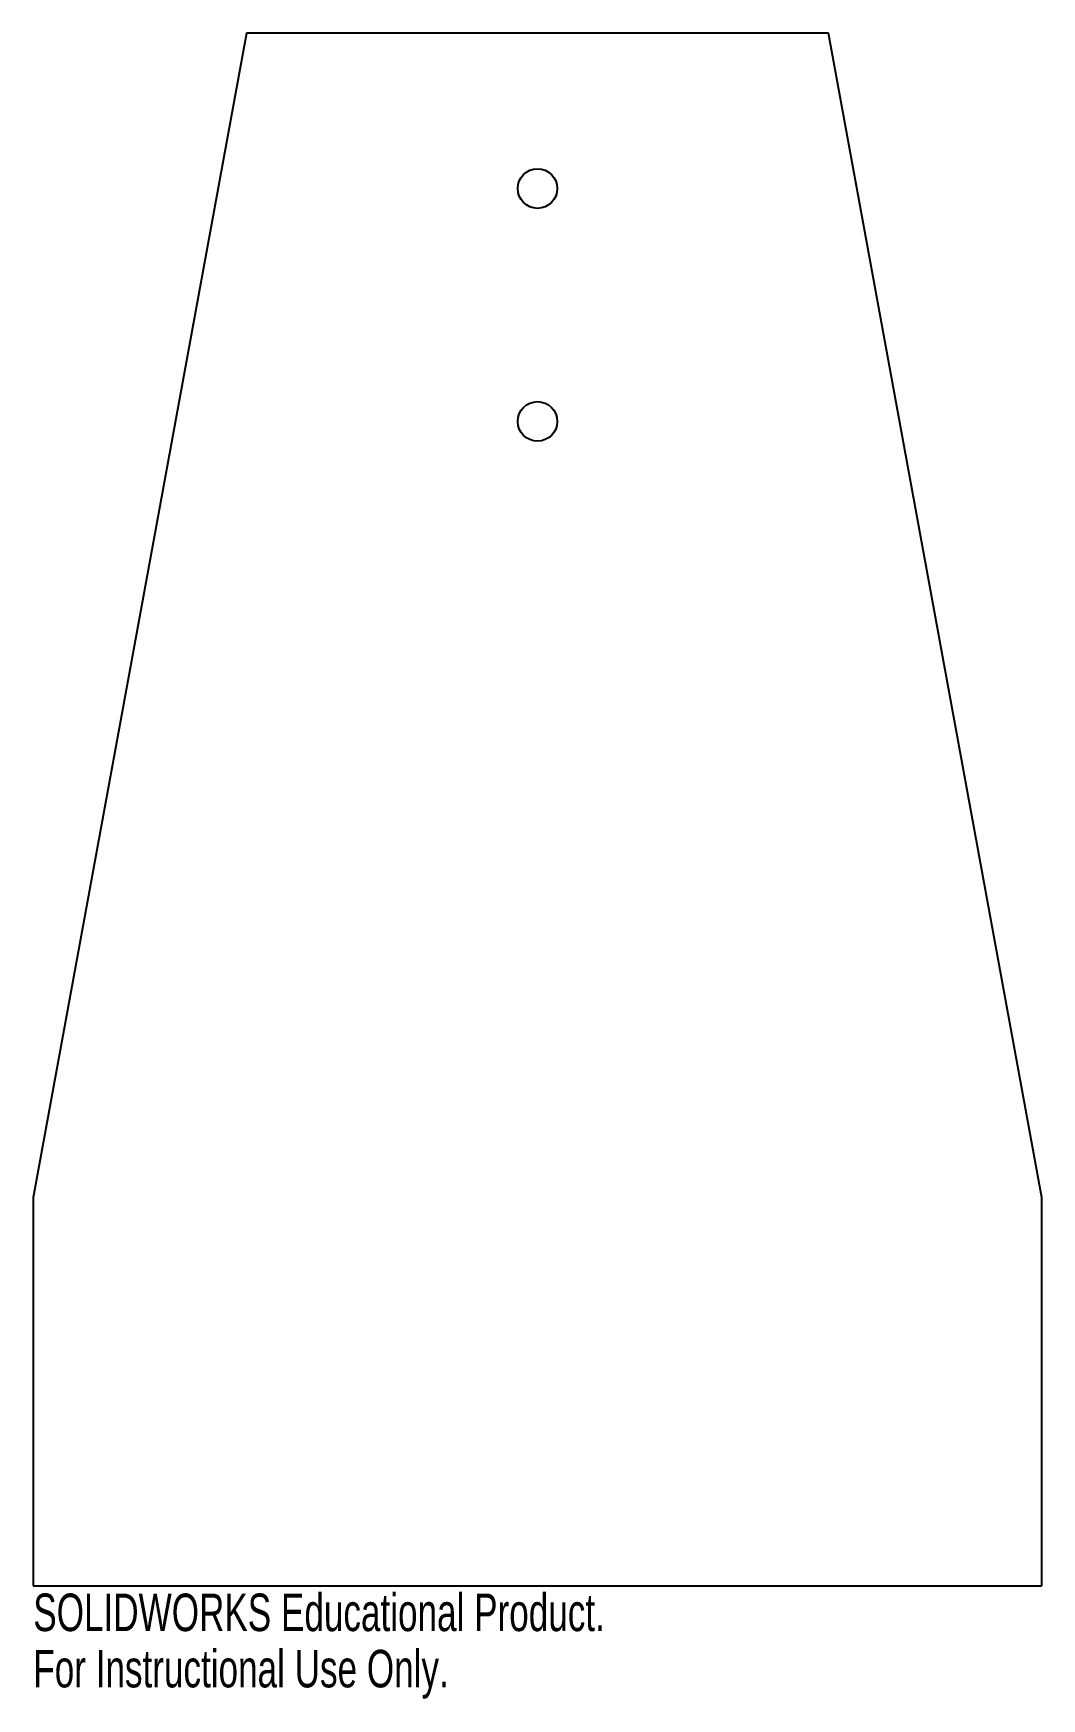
# Model space of a CAD drawing. Header units: millimetres. Extents: x -65 to 65, y -40 to 175.
import ezdxf

# ---------------------------------------------------------------- set-up
doc = ezdxf.new("R2010")
doc.units = ezdxf.units.MM
doc.styles.add('SLDTEXTSTYLE0', font='TXT', dxfattribs={"width": 0.7})

msp = doc.modelspace()

# ---------------------------------------------------------------- linework, layer by layer
at = {"color": 7, "linetype": 'Continuous', "lineweight": 25}
for p, q in [((-37.5, 175), (-65, 25)), ((37.5, 175), (-37.5, 175)), ((65, 25), (37.5, 175)), ((-65, 25), (-65, -25)), ((65, -25), (65, 25)), ((-65, -25), (65, -25))]:
    msp.add_line(p, q, dxfattribs=at)
for centre in [(0, 155), (0, 125)]:
    msp.add_circle(centre, 2.55, dxfattribs=at)

# ---------------------------------------------------------------- texts
at = {"color": 7, "linetype": 'Continuous', "char_height": 4.8336, "attachment_point": 1, "style": 'SLDTEXTSTYLE0'}
for s, insert in [('SOLIDWORKS Educational Product.', (-65, -26.02)), ('For Instructional Use Only.', (-65, -33.27))]:
    msp.add_mtext(s, dxfattribs=dict(at, insert=insert))

doc.saveas('drawing.dxf')
